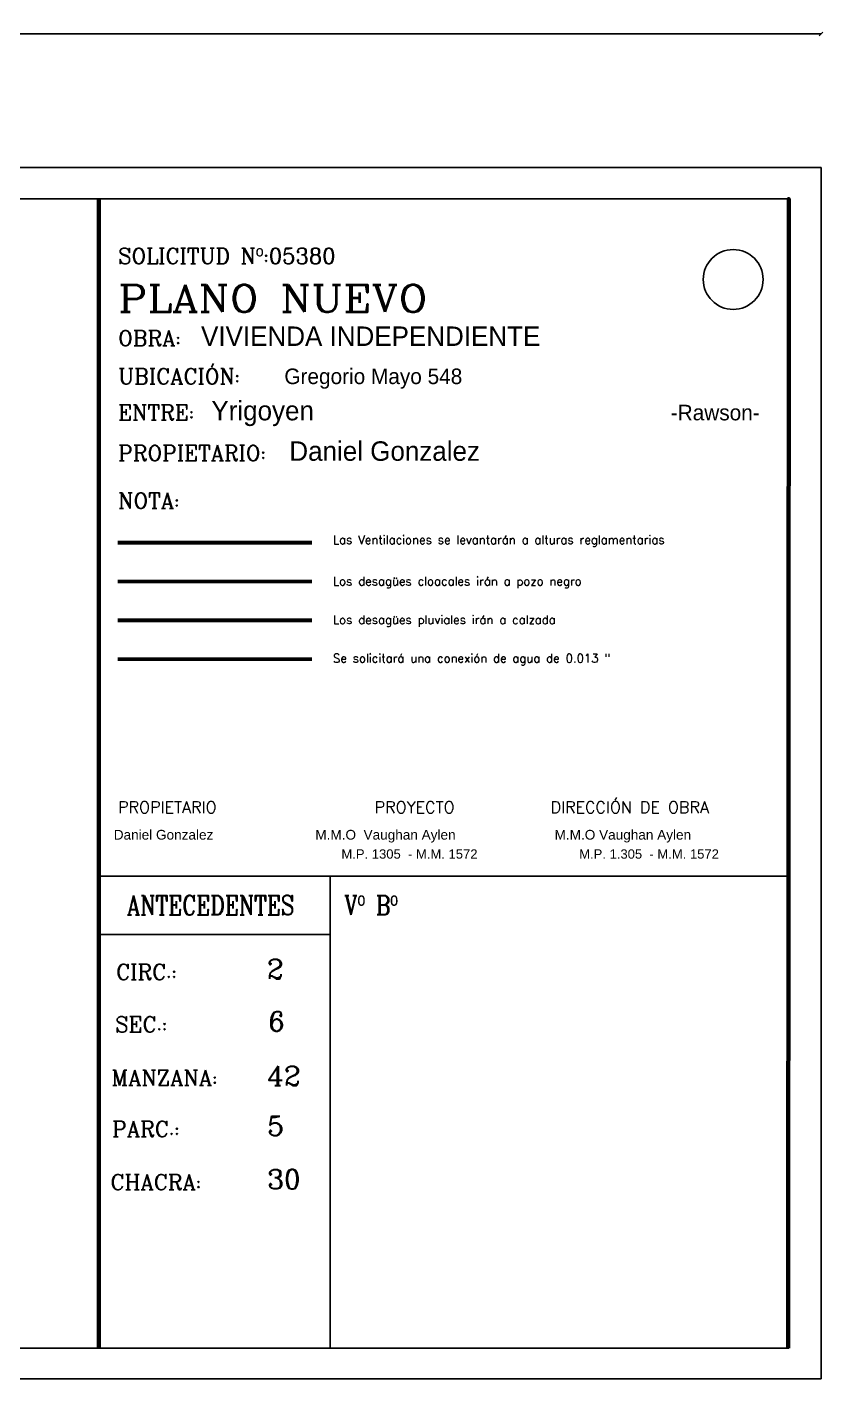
# Model space of a CAD drawing. Header units: millimetres. Extents: x 1356 to 2849, y 1307 to 1361.
# Drawn here: x 2753.11 to 2773.89, y 1326.13 to 1361.41 of the extents above; entities that cross this region are included whole.
import ezdxf

# ---------------------------------------------------------------- set-up
doc = ezdxf.new("R2010")
doc.units = ezdxf.units.MM
doc.layers.add('00-ROTULO', color=7, linetype='Continuous')
doc.styles.add('LEANDRO', font='complex.shx')
doc.styles.get("Standard").update_dxf_attribs({"font": 'arial.ttf'})
doc.styles.add('Stylus BT', font='stylu.ttf')
doc.dimstyles.new('Joel', dxfattribs={"dimtxt": 0.13, "dimasz": 0.1, "dimexe": 1.25, "dimexo": 0.625, "dimgap": 0.0176, "dimtad": 1, "dimtxsty": 'Standard', "dimblk": 'OBLIQUE', "dimcen": 2.5, "dimse1": 1, "dimse2": 1, "dimclre": 256, "dimadec": 0, "dimazin": 0, "dimtfac": 1, "dimtmove": 0, "dimatfit": 3, "dimldrblk": 'OBLIQUE', "dimfxl": 1, "dimarcsym": 0})

# ---------------------------------------------------------------- blocks, each defined once
blk = doc.blocks.new('_Oblique')
at = {"color": 0, "linetype": 'ByBlock', "lineweight": -2}
blk.add_line((-0.5, -0.5), (0.5, 0.5), dxfattribs=at)
blk = doc.blocks.new('*D32')
at = {"color": 0, "lineweight": -2, "transparency": 16777216}
blk.add_line((2698.815, 1361.233), (2773.835, 1361.233), dxfattribs=at)
at = {"layer": 'Defpoints', "color": 0, "transparency": 16777216}
for p in [(2773.835, 1361.233), (2773.835, 1357.751), (2698.815, 1357.218)]:
    blk.add_point(p, dxfattribs=at)
at = {"color": 0, "lineweight": -2, "transparency": 16777216, "xscale": 0.1, "yscale": 0.1, "zscale": 0.1, "rotation": 180}
blk.add_blockref('_Oblique', (2698.815, 1361.233), dxfattribs=at)
at = {"color": 0, "lineweight": -2, "transparency": 16777216, "xscale": 0.1, "yscale": 0.1, "zscale": 0.1}
blk.add_blockref('_Oblique', (2773.835, 1361.233), dxfattribs=at)
at = {"color": 0, "transparency": 16777216, "insert": (2736.325, 1361.329), "char_height": 0.13, "attachment_point": 5}
blk.add_mtext('75,02', dxfattribs=at)

msp = doc.modelspace()

# ---------------------------------------------------------------- linework, layer by layer
for p, q in [((2773.83514, 1357.7507), (2698.81504, 1357.7507)), ((2698.81504, 1357.7507), (2773.83514, 1357.7507)), ((2754.99012, 1356.92976), (2772.99012, 1356.92976)), ((2772.99012, 1326.9307), (2772.99012, 1356.92976)), ((2773.83514, 1326.9307), (2773.83514, 1356.92976)), ((2699.31504, 1326.9307), (2772.99012, 1326.9307)), ((2772.99012, 1326.9307), (2755.33411, 1326.9307)), ((2698.81504, 1326.1307), (2773.83514, 1326.1307))]:
    msp.add_line(p, q)
at = {"ltscale": 0.8}
msp.add_line((2773.83514, 1357.7507), (2773.83514, 1326.1307), dxfattribs=at)
at = {"ltscale": 0.01}
msp.add_line((2772.99012, 1356.92976), (2699.31504, 1356.92976), dxfattribs=at)
at = {"linetype": 'Continuous'}
for p, q in [((2754.98199, 1339.25549, 175.38372), (2772.98124, 1339.25549, 175.38372)), ((2761.02037, 1326.9307, 175.38372), (2761.02037, 1339.25549, 175.38372)), ((2754.98199, 1337.73435, 175.38372), (2761.02037, 1337.73435, 175.38372))]:
    msp.add_line(p, q, dxfattribs=at)
at = {"color": 7, "lineweight": 80}
for points in [[(2754.99012, 1356.92976), (2754.98208, 1326.9307)], [(2772.99012, 1356.92976), (2772.99012, 1356.92976), (2772.97505, 1326.9307)]]:
    msp.add_lwpolyline(points, dxfattribs=at)
at = {"color": 3, "const_width": 0.10141, "elevation": 157.84535}
msp.add_lwpolyline([(2755.47939, 1347.95731), (2760.54985, 1347.95731)], dxfattribs=at)
at = {"color": 1, "const_width": 0.10141, "elevation": 157.84535}
msp.add_lwpolyline([(2755.47939, 1346.94322), (2760.54985, 1346.94322)], dxfattribs=at)
at = {"color": 2, "const_width": 0.10141, "elevation": 157.84535}
msp.add_lwpolyline([(2755.47939, 1345.92912), (2760.54985, 1345.92912)], dxfattribs=at)
at = {"const_width": 0.10141, "elevation": 157.84535}
msp.add_lwpolyline([(2755.47939, 1344.91503), (2760.54985, 1344.91503)], dxfattribs=at)
msp.add_circle((2771.54259, 1354.82687, 6.46177), 0.78095)

# ---------------------------------------------------------------- texts
at = {"style": 'LEANDRO'}
for s, height, p in [('SOLICITUD Nº:05380', 0.4056371, (2755.48904, 1355.2356, 175.38372)), ('OBRA:', 0.405637, (2755.48904, 1353.09188, 175.38372)), ('UBICACIÓN:', 0.405637, (2755.48904, 1352.09486, 175.38372)), ('ENTRE:', 0.405637, (2755.48904, 1351.15041, 175.38372)), ('PROPIETARIO:', 0.4056371, (2755.48904, 1350.09263, 175.38372)), ('NOTA:', 0.405637, (2755.48904, 1348.84956, 175.38372)), ('Las Ventilaciones se levantarán a alturas reglamentarias', 0.2231004, (2761.09625, 1347.92164, 175.38372)), ('Los desagües cloacales irán a pozo negro', 0.2231004, (2761.09625, 1346.84027, 175.38372)), ('Los desagües pluviales irán a calzada', 0.2231004, (2761.09625, 1345.83478, 175.38372)), ('Se solicitará una conexión de agua de 0.013 "', 0.2231004, (2761.09625, 1344.8293, 175.38372)), ('PROPIETARIO', 0.3042278, (2755.48904, 1340.90078, 175.38372)), ('PROYECTO', 0.304228, (2762.18419, 1340.90078, 175.38372)), ('DIRECCIÓN DE OBRA', 0.3042278, (2766.77515, 1340.90078, 175.38372)), ('CIRC.:', 0.405637, (2755.43876, 1336.54869, 175.38372)), ('2', 0.50705, (2759.37308, 1336.57593, 175.38372)), ('SEC.:', 0.405637, (2755.41674, 1335.18108, 175.38372)), ('6', 0.50705, (2759.40648, 1335.20832, 175.38372))]:
    msp.add_text(s, height=height, dxfattribs=at).set_placement(p)
for s, height, width, p in [('PLANO NUEVO', 0.7098649, 1.15, (2755.48904, 1353.97787, 175.38372)), ('ANTECEDENTES', 0.5070464, 0.8, (2755.71988, 1338.23996, 175.38372)), ('Vº Bº', 0.507046, 0.8, (2761.39345, 1338.23996, 175.38372))]:
    msp.add_text(s, height=height, dxfattribs=dict(at, width=width)).set_placement(p)
at = {"linetype": 'Continuous', "ltscale": 0.15, "style": 'Stylus BT'}
for s, height, p in [('VIVIENDA INDEPENDIENTE', 0.5070464, (2757.65424, 1353.09193, 192.92209)), ('Gregorio Mayo 548', 0.4056371, (2759.82827, 1352.09531, 192.92209)), (' Yrigoyen ', 0.507046, (2757.73509, 1351.14943, 192.92209)), ('-Rawson-', 0.405637, (2769.9133, 1351.14943, 192.92209)), ('Daniel Gonzalez', 0.5070464, (2759.95854, 1350.09414, 192.92209))]:
    msp.add_text(s, height=height, dxfattribs=at).set_placement(p)
at = {"attachment_point": 1}
for s, insert, char_height, width in [('Daniel Gonzalez', (2755.37604, 1340.46077, 86.06302), 0.2535232, 4.8243882), ('M.M.O  Vaughan Aylen', (2760.63633, 1340.46077, 86.06302), 0.2535232, 18.0001458), ('M.M.O Vaughan Aylen', (2766.88155, 1340.46077, 86.06302), 0.2535232, 18.0001458), ('{\\H1.2x; M.P. 1305  - M.M. 1572}', (2761.22253, 1339.95314, 86.06302), 0.2028185, 18.0001458), ('{\\H1.2x; M.P. 1.305  - M.M. 1572} ', (2767.42817, 1339.95314, 86.06302), 0.2028185, 18.0001458)]:
    msp.add_mtext(s, dxfattribs=dict(at, insert=insert, char_height=char_height, width=width))
at = {"layer": '00-ROTULO', "style": 'LEANDRO'}
for s, height, p in [('MANZANA:', 0.405637, (2755.31645, 1333.78695, 175.38372)), ('42', 0.507046, (2759.38066, 1333.78695, 175.38372)), ('PARC.:', 0.405637, (2755.33723, 1332.45213, 175.38372)), ('5', 0.50705, (2759.38225, 1332.47904, 175.38372)), ('CHACRA:', 0.405637, (2755.2921, 1331.06408, 175.38372)), ('30', 0.507046, (2759.38225, 1331.08914, 175.38372))]:
    msp.add_text(s, height=height, dxfattribs=at).set_placement(p)

# ---------------------------------------------------------------- dimensions: what is measured, and where the dimension line sits
dim = msp.add_linear_dim(base=(2773.83514, 1361.23322), p1=(2698.81504, 1357.21825), p2=(2773.83514, 1357.7507), dimstyle='Joel')
dim.commit()
dim.dimension.update_dxf_attribs({"geometry": '*D32', "text_midpoint": (2736.32509, 1361.32894)})

doc.saveas('drawing.dxf')
